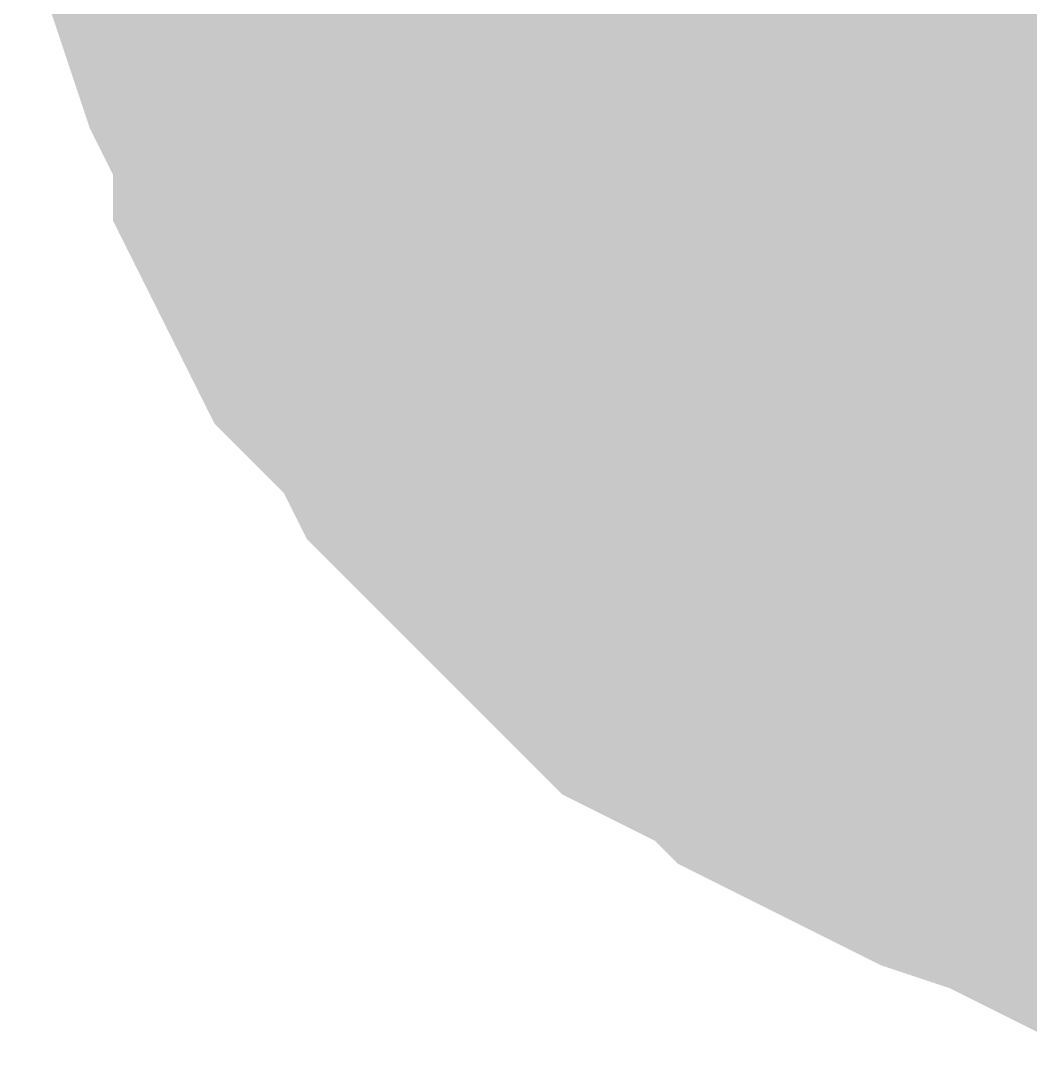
# Model space of a CAD drawing. Header units: inches. Extents: x 0 to 594, y 0 to 420.
# Drawn here: x 364.347 to 364.837, y 296.831 to 297.334 of the extents above; entities that cross this region are included whole.
import ezdxf

# ---------------------------------------------------------------- set-up
doc = ezdxf.new("R2010")
doc.units = ezdxf.units.IN
doc.layers.add('Sheet', color=255, linetype='Continuous')

msp = doc.modelspace()

# ---------------------------------------------------------------- linework, layer by layer
at = {"layer": 'Sheet'}
msp.add_lwpolyline([(364.74601, 297.50001, 0.508, 0.508, 1), (365.25401, 297.50001, 0.508, 0.508, 1)], format="xyseb", close=True, dxfattribs=at)
for points in [[(365.00091, 296.98112, 0.29972, 0.29972, 0), (364.97851, 296.98112, 0.29972, 0.29972, 0), (364.94491, 296.98112, 0.29972, 0.29972, 0), (364.92251, 296.99232, 0.29972, 0.29972, 0), (364.90011, 296.99232, 0.29972, 0.29972, 0), (364.87772, 296.99232, 0.29972, 0.29972, 0), (364.85532, 297.00352, 0.29972, 0.29972, 0), (364.82172, 297.01472, 0.29972, 0.29972, 0), (364.79932, 297.02592, 0.29972, 0.29972, 0), (364.77692, 297.03712, 0.29972, 0.29972, 0), (364.75453, 297.04832, 0.29972, 0.29972, 0), (364.74333, 297.05951, 0.29972, 0.29972, 0), (364.72093, 297.07071, 0.29972, 0.29972, 0), (364.69853, 297.08191, 0.29972, 0.29972, 0), (364.67613, 297.10431, 0.29972, 0.29972, 0), (364.66493, 297.11551, 0.29972, 0.29972, 0), (364.64253, 297.13791, 0.29972, 0.29972, 0), (364.63134, 297.1491, 0.29972, 0.29972, 0), (364.60894, 297.1715, 0.29972, 0.29972, 0), (364.59774, 297.1939, 0.29972, 0.29972, 0), (364.58654, 297.2051, 0.29972, 0.29972, 0), (364.56414, 297.2275, 0.29972, 0.29972, 0), (364.55294, 297.24989, 0.29972, 0.29972, 0), (364.54174, 297.27229, 0.29972, 0.29972, 0), (364.54174, 297.29469, 0.29972, 0.29972, 0), (364.53054, 297.31709, 0.29972, 0.29972, 0), (364.51934, 297.33948, 0.29972, 0.29972, 0), (364.50815, 297.37308, 0.29972, 0.29972, 0), (364.50815, 297.39548, 0.29972, 0.29972, 0), (364.50815, 297.41788, 0.29972, 0.29972, 0), (364.49695, 297.44027, 0.29972, 0.29972, 0), (364.49695, 297.47387, 0.29972, 0.29972, 0), (364.49695, 297.49627, 0.29972, 0.29972, 0)], [(365.00091, 296.98112, 0.29972, 0.29972, 0), (364.97851, 296.98112, 0.29972, 0.29972, 0), (364.94491, 296.98112, 0.29972, 0.29972, 0), (364.92251, 296.99232, 0.29972, 0.29972, 0), (364.90011, 296.99232, 0.29972, 0.29972, 0), (364.87772, 296.99232, 0.29972, 0.29972, 0), (364.85532, 297.00352, 0.29972, 0.29972, 0), (364.82172, 297.01472, 0.29972, 0.29972, 0), (364.79932, 297.02592, 0.29972, 0.29972, 0), (364.77692, 297.03712, 0.29972, 0.29972, 0), (364.75453, 297.04832, 0.29972, 0.29972, 0), (364.74333, 297.05951, 0.29972, 0.29972, 0), (364.72093, 297.07071, 0.29972, 0.29972, 0), (364.69853, 297.08191, 0.29972, 0.29972, 0), (364.67613, 297.10431, 0.29972, 0.29972, 0), (364.66493, 297.11551, 0.29972, 0.29972, 0), (364.64253, 297.13791, 0.29972, 0.29972, 0), (364.63134, 297.1491, 0.29972, 0.29972, 0), (364.60894, 297.1715, 0.29972, 0.29972, 0), (364.59774, 297.1939, 0.29972, 0.29972, 0), (364.58654, 297.2051, 0.29972, 0.29972, 0), (364.56414, 297.2275, 0.29972, 0.29972, 0), (364.55294, 297.24989, 0.29972, 0.29972, 0), (364.54174, 297.27229, 0.29972, 0.29972, 0), (364.54174, 297.29469, 0.29972, 0.29972, 0), (364.53054, 297.31709, 0.29972, 0.29972, 0), (364.51934, 297.33948, 0.29972, 0.29972, 0), (364.50815, 297.37308, 0.29972, 0.29972, 0), (364.50815, 297.39548, 0.29972, 0.29972, 0), (364.50815, 297.41788, 0.29972, 0.29972, 0), (364.49695, 297.44027, 0.29972, 0.29972, 0), (364.49695, 297.47387, 0.29972, 0.29972, 0), (364.49695, 297.49627, 0.29972, 0.29972, 0)], [(365.00091, 296.98112, 0.29972, 0.29972, 0), (364.97851, 296.98112, 0.29972, 0.29972, 0), (364.94491, 296.98112, 0.29972, 0.29972, 0), (364.92251, 296.99232, 0.29972, 0.29972, 0), (364.90011, 296.99232, 0.29972, 0.29972, 0), (364.87772, 296.99232, 0.29972, 0.29972, 0), (364.85532, 297.00352, 0.29972, 0.29972, 0), (364.82172, 297.01472, 0.29972, 0.29972, 0), (364.79932, 297.02592, 0.29972, 0.29972, 0), (364.77692, 297.03712, 0.29972, 0.29972, 0), (364.75453, 297.04832, 0.29972, 0.29972, 0), (364.74333, 297.05951, 0.29972, 0.29972, 0), (364.72093, 297.07071, 0.29972, 0.29972, 0), (364.69853, 297.08191, 0.29972, 0.29972, 0), (364.67613, 297.10431, 0.29972, 0.29972, 0), (364.66493, 297.11551, 0.29972, 0.29972, 0), (364.64253, 297.13791, 0.29972, 0.29972, 0), (364.63134, 297.1491, 0.29972, 0.29972, 0), (364.60894, 297.1715, 0.29972, 0.29972, 0), (364.59774, 297.1939, 0.29972, 0.29972, 0), (364.58654, 297.2051, 0.29972, 0.29972, 0), (364.56414, 297.2275, 0.29972, 0.29972, 0), (364.55294, 297.24989, 0.29972, 0.29972, 0), (364.54174, 297.27229, 0.29972, 0.29972, 0), (364.54174, 297.29469, 0.29972, 0.29972, 0), (364.53054, 297.31709, 0.29972, 0.29972, 0), (364.51934, 297.33948, 0.29972, 0.29972, 0), (364.50815, 297.37308, 0.29972, 0.29972, 0), (364.50815, 297.39548, 0.29972, 0.29972, 0), (364.50815, 297.41788, 0.29972, 0.29972, 0), (364.49695, 297.44027, 0.29972, 0.29972, 0), (364.49695, 297.47387, 0.29972, 0.29972, 0), (364.49695, 297.49627, 0.29972, 0.29972, 0)], [(365.00091, 296.98112, 0.29972, 0.29972, 0), (364.97851, 296.98112, 0.29972, 0.29972, 0), (364.94491, 296.98112, 0.29972, 0.29972, 0), (364.92251, 296.99232, 0.29972, 0.29972, 0), (364.90011, 296.99232, 0.29972, 0.29972, 0), (364.87772, 296.99232, 0.29972, 0.29972, 0), (364.85532, 297.00352, 0.29972, 0.29972, 0), (364.82172, 297.01472, 0.29972, 0.29972, 0), (364.79932, 297.02592, 0.29972, 0.29972, 0), (364.77692, 297.03712, 0.29972, 0.29972, 0), (364.75453, 297.04832, 0.29972, 0.29972, 0), (364.74333, 297.05951, 0.29972, 0.29972, 0), (364.72093, 297.07071, 0.29972, 0.29972, 0), (364.69853, 297.08191, 0.29972, 0.29972, 0), (364.67613, 297.10431, 0.29972, 0.29972, 0), (364.66493, 297.11551, 0.29972, 0.29972, 0), (364.64253, 297.13791, 0.29972, 0.29972, 0), (364.63134, 297.1491, 0.29972, 0.29972, 0), (364.60894, 297.1715, 0.29972, 0.29972, 0), (364.59774, 297.1939, 0.29972, 0.29972, 0), (364.58654, 297.2051, 0.29972, 0.29972, 0), (364.56414, 297.2275, 0.29972, 0.29972, 0), (364.55294, 297.24989, 0.29972, 0.29972, 0), (364.54174, 297.27229, 0.29972, 0.29972, 0), (364.54174, 297.29469, 0.29972, 0.29972, 0), (364.53054, 297.31709, 0.29972, 0.29972, 0), (364.51934, 297.33948, 0.29972, 0.29972, 0), (364.50815, 297.37308, 0.29972, 0.29972, 0), (364.50815, 297.39548, 0.29972, 0.29972, 0), (364.50815, 297.41788, 0.29972, 0.29972, 0), (364.49695, 297.44027, 0.29972, 0.29972, 0), (364.49695, 297.47387, 0.29972, 0.29972, 0), (364.49695, 297.49627, 0.29972, 0.29972, 0)], [(365.00091, 296.98112, 0.29972, 0.29972, 0), (364.97851, 296.98112, 0.29972, 0.29972, 0), (364.94491, 296.98112, 0.29972, 0.29972, 0), (364.92251, 296.99232, 0.29972, 0.29972, 0), (364.90011, 296.99232, 0.29972, 0.29972, 0), (364.87772, 296.99232, 0.29972, 0.29972, 0), (364.85532, 297.00352, 0.29972, 0.29972, 0), (364.82172, 297.01472, 0.29972, 0.29972, 0), (364.79932, 297.02592, 0.29972, 0.29972, 0), (364.77692, 297.03712, 0.29972, 0.29972, 0), (364.75453, 297.04832, 0.29972, 0.29972, 0), (364.74333, 297.05951, 0.29972, 0.29972, 0), (364.72093, 297.07071, 0.29972, 0.29972, 0), (364.69853, 297.08191, 0.29972, 0.29972, 0), (364.67613, 297.10431, 0.29972, 0.29972, 0), (364.66493, 297.11551, 0.29972, 0.29972, 0), (364.64253, 297.13791, 0.29972, 0.29972, 0), (364.63134, 297.1491, 0.29972, 0.29972, 0), (364.60894, 297.1715, 0.29972, 0.29972, 0), (364.59774, 297.1939, 0.29972, 0.29972, 0), (364.58654, 297.2051, 0.29972, 0.29972, 0), (364.56414, 297.2275, 0.29972, 0.29972, 0), (364.55294, 297.24989, 0.29972, 0.29972, 0), (364.54174, 297.27229, 0.29972, 0.29972, 0), (364.54174, 297.29469, 0.29972, 0.29972, 0), (364.53054, 297.31709, 0.29972, 0.29972, 0), (364.51934, 297.33948, 0.29972, 0.29972, 0), (364.50815, 297.37308, 0.29972, 0.29972, 0), (364.50815, 297.39548, 0.29972, 0.29972, 0), (364.50815, 297.41788, 0.29972, 0.29972, 0), (364.49695, 297.44027, 0.29972, 0.29972, 0), (364.49695, 297.47387, 0.29972, 0.29972, 0), (364.49695, 297.49627, 0.29972, 0.29972, 0)], [(365.00091, 296.98112, 0.29972, 0.29972, 0), (364.97851, 296.98112, 0.29972, 0.29972, 0), (364.94491, 296.98112, 0.29972, 0.29972, 0), (364.92251, 296.99232, 0.29972, 0.29972, 0), (364.90011, 296.99232, 0.29972, 0.29972, 0), (364.87772, 296.99232, 0.29972, 0.29972, 0), (364.85532, 297.00352, 0.29972, 0.29972, 0), (364.82172, 297.01472, 0.29972, 0.29972, 0), (364.79932, 297.02592, 0.29972, 0.29972, 0), (364.77692, 297.03712, 0.29972, 0.29972, 0), (364.75453, 297.04832, 0.29972, 0.29972, 0), (364.74333, 297.05951, 0.29972, 0.29972, 0), (364.72093, 297.07071, 0.29972, 0.29972, 0), (364.69853, 297.08191, 0.29972, 0.29972, 0), (364.67613, 297.10431, 0.29972, 0.29972, 0), (364.66493, 297.11551, 0.29972, 0.29972, 0), (364.64253, 297.13791, 0.29972, 0.29972, 0), (364.63134, 297.1491, 0.29972, 0.29972, 0), (364.60894, 297.1715, 0.29972, 0.29972, 0), (364.59774, 297.1939, 0.29972, 0.29972, 0), (364.58654, 297.2051, 0.29972, 0.29972, 0), (364.56414, 297.2275, 0.29972, 0.29972, 0), (364.55294, 297.24989, 0.29972, 0.29972, 0), (364.54174, 297.27229, 0.29972, 0.29972, 0), (364.54174, 297.29469, 0.29972, 0.29972, 0), (364.53054, 297.31709, 0.29972, 0.29972, 0), (364.51934, 297.33948, 0.29972, 0.29972, 0), (364.50815, 297.37308, 0.29972, 0.29972, 0), (364.50815, 297.39548, 0.29972, 0.29972, 0), (364.50815, 297.41788, 0.29972, 0.29972, 0), (364.49695, 297.44027, 0.29972, 0.29972, 0), (364.49695, 297.47387, 0.29972, 0.29972, 0), (364.49695, 297.49627, 0.29972, 0.29972, 0)], [(365.00091, 296.98112, 0.29972, 0.29972, 0), (364.97851, 296.98112, 0.29972, 0.29972, 0), (364.94491, 296.98112, 0.29972, 0.29972, 0), (364.92251, 296.99232, 0.29972, 0.29972, 0), (364.90011, 296.99232, 0.29972, 0.29972, 0), (364.87772, 296.99232, 0.29972, 0.29972, 0), (364.85532, 297.00352, 0.29972, 0.29972, 0), (364.82172, 297.01472, 0.29972, 0.29972, 0), (364.79932, 297.02592, 0.29972, 0.29972, 0), (364.77692, 297.03712, 0.29972, 0.29972, 0), (364.75453, 297.04832, 0.29972, 0.29972, 0), (364.74333, 297.05951, 0.29972, 0.29972, 0), (364.72093, 297.07071, 0.29972, 0.29972, 0), (364.69853, 297.08191, 0.29972, 0.29972, 0), (364.67613, 297.10431, 0.29972, 0.29972, 0), (364.66493, 297.11551, 0.29972, 0.29972, 0), (364.64253, 297.13791, 0.29972, 0.29972, 0), (364.63134, 297.1491, 0.29972, 0.29972, 0), (364.60894, 297.1715, 0.29972, 0.29972, 0), (364.59774, 297.1939, 0.29972, 0.29972, 0), (364.58654, 297.2051, 0.29972, 0.29972, 0), (364.56414, 297.2275, 0.29972, 0.29972, 0), (364.55294, 297.24989, 0.29972, 0.29972, 0), (364.54174, 297.27229, 0.29972, 0.29972, 0), (364.54174, 297.29469, 0.29972, 0.29972, 0), (364.53054, 297.31709, 0.29972, 0.29972, 0), (364.51934, 297.33948, 0.29972, 0.29972, 0), (364.50815, 297.37308, 0.29972, 0.29972, 0), (364.50815, 297.39548, 0.29972, 0.29972, 0), (364.50815, 297.41788, 0.29972, 0.29972, 0), (364.49695, 297.44027, 0.29972, 0.29972, 0), (364.49695, 297.47387, 0.29972, 0.29972, 0), (364.49695, 297.49627, 0.29972, 0.29972, 0)], [(365.00091, 296.98112, 0.29972, 0.29972, 0), (364.97851, 296.98112, 0.29972, 0.29972, 0), (364.94491, 296.98112, 0.29972, 0.29972, 0), (364.92251, 296.99232, 0.29972, 0.29972, 0), (364.90011, 296.99232, 0.29972, 0.29972, 0), (364.87772, 296.99232, 0.29972, 0.29972, 0), (364.85532, 297.00352, 0.29972, 0.29972, 0), (364.82172, 297.01472, 0.29972, 0.29972, 0), (364.79932, 297.02592, 0.29972, 0.29972, 0), (364.77692, 297.03712, 0.29972, 0.29972, 0), (364.75453, 297.04832, 0.29972, 0.29972, 0), (364.74333, 297.05951, 0.29972, 0.29972, 0), (364.72093, 297.07071, 0.29972, 0.29972, 0), (364.69853, 297.08191, 0.29972, 0.29972, 0), (364.67613, 297.10431, 0.29972, 0.29972, 0), (364.66493, 297.11551, 0.29972, 0.29972, 0), (364.64253, 297.13791, 0.29972, 0.29972, 0), (364.63134, 297.1491, 0.29972, 0.29972, 0), (364.60894, 297.1715, 0.29972, 0.29972, 0), (364.59774, 297.1939, 0.29972, 0.29972, 0), (364.58654, 297.2051, 0.29972, 0.29972, 0), (364.56414, 297.2275, 0.29972, 0.29972, 0), (364.55294, 297.24989, 0.29972, 0.29972, 0), (364.54174, 297.27229, 0.29972, 0.29972, 0), (364.54174, 297.29469, 0.29972, 0.29972, 0), (364.53054, 297.31709, 0.29972, 0.29972, 0), (364.51934, 297.33948, 0.29972, 0.29972, 0), (364.50815, 297.37308, 0.29972, 0.29972, 0), (364.50815, 297.39548, 0.29972, 0.29972, 0), (364.50815, 297.41788, 0.29972, 0.29972, 0), (364.49695, 297.44027, 0.29972, 0.29972, 0), (364.49695, 297.47387, 0.29972, 0.29972, 0), (364.49695, 297.49627, 0.29972, 0.29972, 0)], [(365.00091, 296.98112, 0.29972, 0.29972, 0), (364.97851, 296.98112, 0.29972, 0.29972, 0), (364.94491, 296.98112, 0.29972, 0.29972, 0), (364.92251, 296.99232, 0.29972, 0.29972, 0), (364.90011, 296.99232, 0.29972, 0.29972, 0), (364.87772, 296.99232, 0.29972, 0.29972, 0), (364.85532, 297.00352, 0.29972, 0.29972, 0), (364.82172, 297.01472, 0.29972, 0.29972, 0), (364.79932, 297.02592, 0.29972, 0.29972, 0), (364.77692, 297.03712, 0.29972, 0.29972, 0), (364.75453, 297.04832, 0.29972, 0.29972, 0), (364.74333, 297.05951, 0.29972, 0.29972, 0), (364.72093, 297.07071, 0.29972, 0.29972, 0), (364.69853, 297.08191, 0.29972, 0.29972, 0), (364.67613, 297.10431, 0.29972, 0.29972, 0), (364.66493, 297.11551, 0.29972, 0.29972, 0), (364.64253, 297.13791, 0.29972, 0.29972, 0), (364.63134, 297.1491, 0.29972, 0.29972, 0), (364.60894, 297.1715, 0.29972, 0.29972, 0), (364.59774, 297.1939, 0.29972, 0.29972, 0), (364.58654, 297.2051, 0.29972, 0.29972, 0), (364.56414, 297.2275, 0.29972, 0.29972, 0), (364.55294, 297.24989, 0.29972, 0.29972, 0), (364.54174, 297.27229, 0.29972, 0.29972, 0), (364.54174, 297.29469, 0.29972, 0.29972, 0), (364.53054, 297.31709, 0.29972, 0.29972, 0), (364.51934, 297.33948, 0.29972, 0.29972, 0), (364.50815, 297.37308, 0.29972, 0.29972, 0), (364.50815, 297.39548, 0.29972, 0.29972, 0), (364.50815, 297.41788, 0.29972, 0.29972, 0), (364.49695, 297.44027, 0.29972, 0.29972, 0), (364.49695, 297.47387, 0.29972, 0.29972, 0), (364.49695, 297.49627, 0.29972, 0.29972, 0)], [(365.00091, 296.98112, 0.29972, 0.29972, 0), (364.97851, 296.98112, 0.29972, 0.29972, 0), (364.94491, 296.98112, 0.29972, 0.29972, 0), (364.92251, 296.99232, 0.29972, 0.29972, 0), (364.90011, 296.99232, 0.29972, 0.29972, 0), (364.87772, 296.99232, 0.29972, 0.29972, 0), (364.85532, 297.00352, 0.29972, 0.29972, 0), (364.82172, 297.01472, 0.29972, 0.29972, 0), (364.79932, 297.02592, 0.29972, 0.29972, 0), (364.77692, 297.03712, 0.29972, 0.29972, 0), (364.75453, 297.04832, 0.29972, 0.29972, 0), (364.74333, 297.05951, 0.29972, 0.29972, 0), (364.72093, 297.07071, 0.29972, 0.29972, 0), (364.69853, 297.08191, 0.29972, 0.29972, 0), (364.67613, 297.10431, 0.29972, 0.29972, 0), (364.66493, 297.11551, 0.29972, 0.29972, 0), (364.64253, 297.13791, 0.29972, 0.29972, 0), (364.63134, 297.1491, 0.29972, 0.29972, 0), (364.60894, 297.1715, 0.29972, 0.29972, 0), (364.59774, 297.1939, 0.29972, 0.29972, 0), (364.58654, 297.2051, 0.29972, 0.29972, 0), (364.56414, 297.2275, 0.29972, 0.29972, 0), (364.55294, 297.24989, 0.29972, 0.29972, 0), (364.54174, 297.27229, 0.29972, 0.29972, 0), (364.54174, 297.29469, 0.29972, 0.29972, 0), (364.53054, 297.31709, 0.29972, 0.29972, 0), (364.51934, 297.33948, 0.29972, 0.29972, 0), (364.50815, 297.37308, 0.29972, 0.29972, 0), (364.50815, 297.39548, 0.29972, 0.29972, 0), (364.50815, 297.41788, 0.29972, 0.29972, 0), (364.49695, 297.44027, 0.29972, 0.29972, 0), (364.49695, 297.47387, 0.29972, 0.29972, 0), (364.49695, 297.49627, 0.29972, 0.29972, 0)], [(364.90011, 296.99232, 0.09906, 0.09906, 0), (364.87772, 296.99232, 0.09906, 0.09906, 0), (364.85532, 297.00352, 0.09906, 0.09906, 0), (364.82172, 297.01472, 0.09906, 0.09906, 0), (364.79932, 297.02592, 0.09906, 0.09906, 0), (364.77692, 297.03712, 0.09906, 0.09906, 0), (364.75453, 297.04832, 0.09906, 0.09906, 0), (364.74333, 297.05951, 0.09906, 0.09906, 0), (364.72093, 297.07071, 0.09906, 0.09906, 0), (364.69853, 297.08191, 0.09906, 0.09906, 0), (364.67613, 297.10431, 0.09906, 0.09906, 0), (364.66493, 297.11551, 0.09906, 0.09906, 0), (364.64253, 297.13791, 0.09906, 0.09906, 0), (364.63134, 297.1491, 0.09906, 0.09906, 0), (364.60894, 297.1715, 0.09906, 0.09906, 0), (364.59774, 297.1939, 0.09906, 0.09906, 0), (364.58654, 297.2051, 0.09906, 0.09906, 0), (364.56414, 297.2275, 0.09906, 0.09906, 0), (364.55294, 297.24989, 0.09906, 0.09906, 0), (364.54174, 297.27229, 0.09906, 0.09906, 0), (364.54174, 297.29469, 0.09906, 0.09906, 0), (364.53054, 297.31709, 0.09906, 0.09906, 0), (364.51934, 297.33948, 0.09906, 0.09906, 0), (364.50815, 297.37308, 0.09906, 0.09906, 0), (364.50815, 297.39548, 0.09906, 0.09906, 0)], [(364.90011, 296.99232, 0.09906, 0.09906, 0), (364.87772, 296.99232, 0.09906, 0.09906, 0), (364.85532, 297.00352, 0.09906, 0.09906, 0), (364.82172, 297.01472, 0.09906, 0.09906, 0), (364.79932, 297.02592, 0.09906, 0.09906, 0), (364.77692, 297.03712, 0.09906, 0.09906, 0), (364.75453, 297.04832, 0.09906, 0.09906, 0), (364.74333, 297.05951, 0.09906, 0.09906, 0), (364.72093, 297.07071, 0.09906, 0.09906, 0), (364.69853, 297.08191, 0.09906, 0.09906, 0), (364.67613, 297.10431, 0.09906, 0.09906, 0), (364.66493, 297.11551, 0.09906, 0.09906, 0), (364.64253, 297.13791, 0.09906, 0.09906, 0), (364.63134, 297.1491, 0.09906, 0.09906, 0), (364.60894, 297.1715, 0.09906, 0.09906, 0), (364.59774, 297.1939, 0.09906, 0.09906, 0), (364.58654, 297.2051, 0.09906, 0.09906, 0), (364.56414, 297.2275, 0.09906, 0.09906, 0), (364.55294, 297.24989, 0.09906, 0.09906, 0), (364.54174, 297.27229, 0.09906, 0.09906, 0), (364.54174, 297.29469, 0.09906, 0.09906, 0), (364.53054, 297.31709, 0.09906, 0.09906, 0), (364.51934, 297.33948, 0.09906, 0.09906, 0), (364.50815, 297.37308, 0.09906, 0.09906, 0), (364.50815, 297.39548, 0.09906, 0.09906, 0)], [(364.90011, 296.99232, 0.09906, 0.09906, 0), (364.87772, 296.99232, 0.09906, 0.09906, 0), (364.85532, 297.00352, 0.09906, 0.09906, 0), (364.82172, 297.01472, 0.09906, 0.09906, 0), (364.79932, 297.02592, 0.09906, 0.09906, 0), (364.77692, 297.03712, 0.09906, 0.09906, 0), (364.75453, 297.04832, 0.09906, 0.09906, 0), (364.74333, 297.05951, 0.09906, 0.09906, 0), (364.72093, 297.07071, 0.09906, 0.09906, 0), (364.69853, 297.08191, 0.09906, 0.09906, 0), (364.67613, 297.10431, 0.09906, 0.09906, 0), (364.66493, 297.11551, 0.09906, 0.09906, 0), (364.64253, 297.13791, 0.09906, 0.09906, 0), (364.63134, 297.1491, 0.09906, 0.09906, 0), (364.60894, 297.1715, 0.09906, 0.09906, 0), (364.59774, 297.1939, 0.09906, 0.09906, 0), (364.58654, 297.2051, 0.09906, 0.09906, 0), (364.56414, 297.2275, 0.09906, 0.09906, 0), (364.55294, 297.24989, 0.09906, 0.09906, 0), (364.54174, 297.27229, 0.09906, 0.09906, 0), (364.54174, 297.29469, 0.09906, 0.09906, 0), (364.53054, 297.31709, 0.09906, 0.09906, 0), (364.51934, 297.33948, 0.09906, 0.09906, 0), (364.50815, 297.37308, 0.09906, 0.09906, 0), (364.50815, 297.39548, 0.09906, 0.09906, 0)], [(364.90011, 296.99232, 0.09906, 0.09906, 0), (364.87772, 296.99232, 0.09906, 0.09906, 0), (364.85532, 297.00352, 0.09906, 0.09906, 0), (364.82172, 297.01472, 0.09906, 0.09906, 0), (364.79932, 297.02592, 0.09906, 0.09906, 0), (364.77692, 297.03712, 0.09906, 0.09906, 0), (364.75453, 297.04832, 0.09906, 0.09906, 0), (364.74333, 297.05951, 0.09906, 0.09906, 0), (364.72093, 297.07071, 0.09906, 0.09906, 0), (364.69853, 297.08191, 0.09906, 0.09906, 0), (364.67613, 297.10431, 0.09906, 0.09906, 0), (364.66493, 297.11551, 0.09906, 0.09906, 0), (364.64253, 297.13791, 0.09906, 0.09906, 0), (364.63134, 297.1491, 0.09906, 0.09906, 0), (364.60894, 297.1715, 0.09906, 0.09906, 0), (364.59774, 297.1939, 0.09906, 0.09906, 0), (364.58654, 297.2051, 0.09906, 0.09906, 0), (364.56414, 297.2275, 0.09906, 0.09906, 0), (364.55294, 297.24989, 0.09906, 0.09906, 0), (364.54174, 297.27229, 0.09906, 0.09906, 0), (364.54174, 297.29469, 0.09906, 0.09906, 0), (364.53054, 297.31709, 0.09906, 0.09906, 0), (364.51934, 297.33948, 0.09906, 0.09906, 0), (364.50815, 297.37308, 0.09906, 0.09906, 0), (364.50815, 297.39548, 0.09906, 0.09906, 0)], [(364.90011, 296.99232, 0.09906, 0.09906, 0), (364.87772, 296.99232, 0.09906, 0.09906, 0), (364.85532, 297.00352, 0.09906, 0.09906, 0), (364.82172, 297.01472, 0.09906, 0.09906, 0), (364.79932, 297.02592, 0.09906, 0.09906, 0), (364.77692, 297.03712, 0.09906, 0.09906, 0), (364.75453, 297.04832, 0.09906, 0.09906, 0), (364.74333, 297.05951, 0.09906, 0.09906, 0), (364.72093, 297.07071, 0.09906, 0.09906, 0), (364.69853, 297.08191, 0.09906, 0.09906, 0), (364.67613, 297.10431, 0.09906, 0.09906, 0), (364.66493, 297.11551, 0.09906, 0.09906, 0), (364.64253, 297.13791, 0.09906, 0.09906, 0), (364.63134, 297.1491, 0.09906, 0.09906, 0), (364.60894, 297.1715, 0.09906, 0.09906, 0), (364.59774, 297.1939, 0.09906, 0.09906, 0), (364.58654, 297.2051, 0.09906, 0.09906, 0), (364.56414, 297.2275, 0.09906, 0.09906, 0), (364.55294, 297.24989, 0.09906, 0.09906, 0), (364.54174, 297.27229, 0.09906, 0.09906, 0), (364.54174, 297.29469, 0.09906, 0.09906, 0), (364.53054, 297.31709, 0.09906, 0.09906, 0), (364.51934, 297.33948, 0.09906, 0.09906, 0), (364.50815, 297.37308, 0.09906, 0.09906, 0), (364.50815, 297.39548, 0.09906, 0.09906, 0)], [(364.90011, 296.99232, 0.09906, 0.09906, 0), (364.87772, 296.99232, 0.09906, 0.09906, 0), (364.85532, 297.00352, 0.09906, 0.09906, 0), (364.82172, 297.01472, 0.09906, 0.09906, 0), (364.79932, 297.02592, 0.09906, 0.09906, 0), (364.77692, 297.03712, 0.09906, 0.09906, 0), (364.75453, 297.04832, 0.09906, 0.09906, 0), (364.74333, 297.05951, 0.09906, 0.09906, 0), (364.72093, 297.07071, 0.09906, 0.09906, 0), (364.69853, 297.08191, 0.09906, 0.09906, 0), (364.67613, 297.10431, 0.09906, 0.09906, 0), (364.66493, 297.11551, 0.09906, 0.09906, 0), (364.64253, 297.13791, 0.09906, 0.09906, 0), (364.63134, 297.1491, 0.09906, 0.09906, 0), (364.60894, 297.1715, 0.09906, 0.09906, 0), (364.59774, 297.1939, 0.09906, 0.09906, 0), (364.58654, 297.2051, 0.09906, 0.09906, 0), (364.56414, 297.2275, 0.09906, 0.09906, 0), (364.55294, 297.24989, 0.09906, 0.09906, 0), (364.54174, 297.27229, 0.09906, 0.09906, 0), (364.54174, 297.29469, 0.09906, 0.09906, 0), (364.53054, 297.31709, 0.09906, 0.09906, 0), (364.51934, 297.33948, 0.09906, 0.09906, 0), (364.50815, 297.37308, 0.09906, 0.09906, 0), (364.50815, 297.39548, 0.09906, 0.09906, 0)], [(364.90011, 296.99232, 0.09906, 0.09906, 0), (364.87772, 296.99232, 0.09906, 0.09906, 0), (364.85532, 297.00352, 0.09906, 0.09906, 0), (364.82172, 297.01472, 0.09906, 0.09906, 0), (364.79932, 297.02592, 0.09906, 0.09906, 0), (364.77692, 297.03712, 0.09906, 0.09906, 0), (364.75453, 297.04832, 0.09906, 0.09906, 0), (364.74333, 297.05951, 0.09906, 0.09906, 0), (364.72093, 297.07071, 0.09906, 0.09906, 0), (364.69853, 297.08191, 0.09906, 0.09906, 0), (364.67613, 297.10431, 0.09906, 0.09906, 0), (364.66493, 297.11551, 0.09906, 0.09906, 0), (364.64253, 297.13791, 0.09906, 0.09906, 0), (364.63134, 297.1491, 0.09906, 0.09906, 0), (364.60894, 297.1715, 0.09906, 0.09906, 0), (364.59774, 297.1939, 0.09906, 0.09906, 0), (364.58654, 297.2051, 0.09906, 0.09906, 0), (364.56414, 297.2275, 0.09906, 0.09906, 0), (364.55294, 297.24989, 0.09906, 0.09906, 0), (364.54174, 297.27229, 0.09906, 0.09906, 0), (364.54174, 297.29469, 0.09906, 0.09906, 0), (364.53054, 297.31709, 0.09906, 0.09906, 0), (364.51934, 297.33948, 0.09906, 0.09906, 0), (364.50815, 297.37308, 0.09906, 0.09906, 0), (364.50815, 297.39548, 0.09906, 0.09906, 0)], [(364.90011, 296.99232, 0.09906, 0.09906, 0), (364.87772, 296.99232, 0.09906, 0.09906, 0), (364.85532, 297.00352, 0.09906, 0.09906, 0), (364.82172, 297.01472, 0.09906, 0.09906, 0), (364.79932, 297.02592, 0.09906, 0.09906, 0), (364.77692, 297.03712, 0.09906, 0.09906, 0), (364.75453, 297.04832, 0.09906, 0.09906, 0), (364.74333, 297.05951, 0.09906, 0.09906, 0), (364.72093, 297.07071, 0.09906, 0.09906, 0), (364.69853, 297.08191, 0.09906, 0.09906, 0), (364.67613, 297.10431, 0.09906, 0.09906, 0), (364.66493, 297.11551, 0.09906, 0.09906, 0), (364.64253, 297.13791, 0.09906, 0.09906, 0), (364.63134, 297.1491, 0.09906, 0.09906, 0), (364.60894, 297.1715, 0.09906, 0.09906, 0), (364.59774, 297.1939, 0.09906, 0.09906, 0), (364.58654, 297.2051, 0.09906, 0.09906, 0), (364.56414, 297.2275, 0.09906, 0.09906, 0), (364.55294, 297.24989, 0.09906, 0.09906, 0), (364.54174, 297.27229, 0.09906, 0.09906, 0), (364.54174, 297.29469, 0.09906, 0.09906, 0), (364.53054, 297.31709, 0.09906, 0.09906, 0), (364.51934, 297.33948, 0.09906, 0.09906, 0), (364.50815, 297.37308, 0.09906, 0.09906, 0), (364.50815, 297.39548, 0.09906, 0.09906, 0)], [(364.90011, 296.99232, 0.09906, 0.09906, 0), (364.87772, 296.99232, 0.09906, 0.09906, 0), (364.85532, 297.00352, 0.09906, 0.09906, 0), (364.82172, 297.01472, 0.09906, 0.09906, 0), (364.79932, 297.02592, 0.09906, 0.09906, 0), (364.77692, 297.03712, 0.09906, 0.09906, 0), (364.75453, 297.04832, 0.09906, 0.09906, 0), (364.74333, 297.05951, 0.09906, 0.09906, 0), (364.72093, 297.07071, 0.09906, 0.09906, 0), (364.69853, 297.08191, 0.09906, 0.09906, 0), (364.67613, 297.10431, 0.09906, 0.09906, 0), (364.66493, 297.11551, 0.09906, 0.09906, 0), (364.64253, 297.13791, 0.09906, 0.09906, 0), (364.63134, 297.1491, 0.09906, 0.09906, 0), (364.60894, 297.1715, 0.09906, 0.09906, 0), (364.59774, 297.1939, 0.09906, 0.09906, 0), (364.58654, 297.2051, 0.09906, 0.09906, 0), (364.56414, 297.2275, 0.09906, 0.09906, 0), (364.55294, 297.24989, 0.09906, 0.09906, 0), (364.54174, 297.27229, 0.09906, 0.09906, 0), (364.54174, 297.29469, 0.09906, 0.09906, 0), (364.53054, 297.31709, 0.09906, 0.09906, 0), (364.51934, 297.33948, 0.09906, 0.09906, 0), (364.50815, 297.37308, 0.09906, 0.09906, 0), (364.50815, 297.39548, 0.09906, 0.09906, 0)], [(364.90011, 296.99232, 0.09906, 0.09906, 0), (364.87772, 296.99232, 0.09906, 0.09906, 0), (364.85532, 297.00352, 0.09906, 0.09906, 0), (364.82172, 297.01472, 0.09906, 0.09906, 0), (364.79932, 297.02592, 0.09906, 0.09906, 0), (364.77692, 297.03712, 0.09906, 0.09906, 0), (364.75453, 297.04832, 0.09906, 0.09906, 0), (364.74333, 297.05951, 0.09906, 0.09906, 0), (364.72093, 297.07071, 0.09906, 0.09906, 0), (364.69853, 297.08191, 0.09906, 0.09906, 0), (364.67613, 297.10431, 0.09906, 0.09906, 0), (364.66493, 297.11551, 0.09906, 0.09906, 0), (364.64253, 297.13791, 0.09906, 0.09906, 0), (364.63134, 297.1491, 0.09906, 0.09906, 0), (364.60894, 297.1715, 0.09906, 0.09906, 0), (364.59774, 297.1939, 0.09906, 0.09906, 0), (364.58654, 297.2051, 0.09906, 0.09906, 0), (364.56414, 297.2275, 0.09906, 0.09906, 0), (364.55294, 297.24989, 0.09906, 0.09906, 0), (364.54174, 297.27229, 0.09906, 0.09906, 0), (364.54174, 297.29469, 0.09906, 0.09906, 0), (364.53054, 297.31709, 0.09906, 0.09906, 0), (364.51934, 297.33948, 0.09906, 0.09906, 0), (364.50815, 297.37308, 0.09906, 0.09906, 0), (364.50815, 297.39548, 0.09906, 0.09906, 0)]]:
    msp.add_lwpolyline(points, format="xyseb", dxfattribs=at)

doc.saveas('drawing.dxf')
